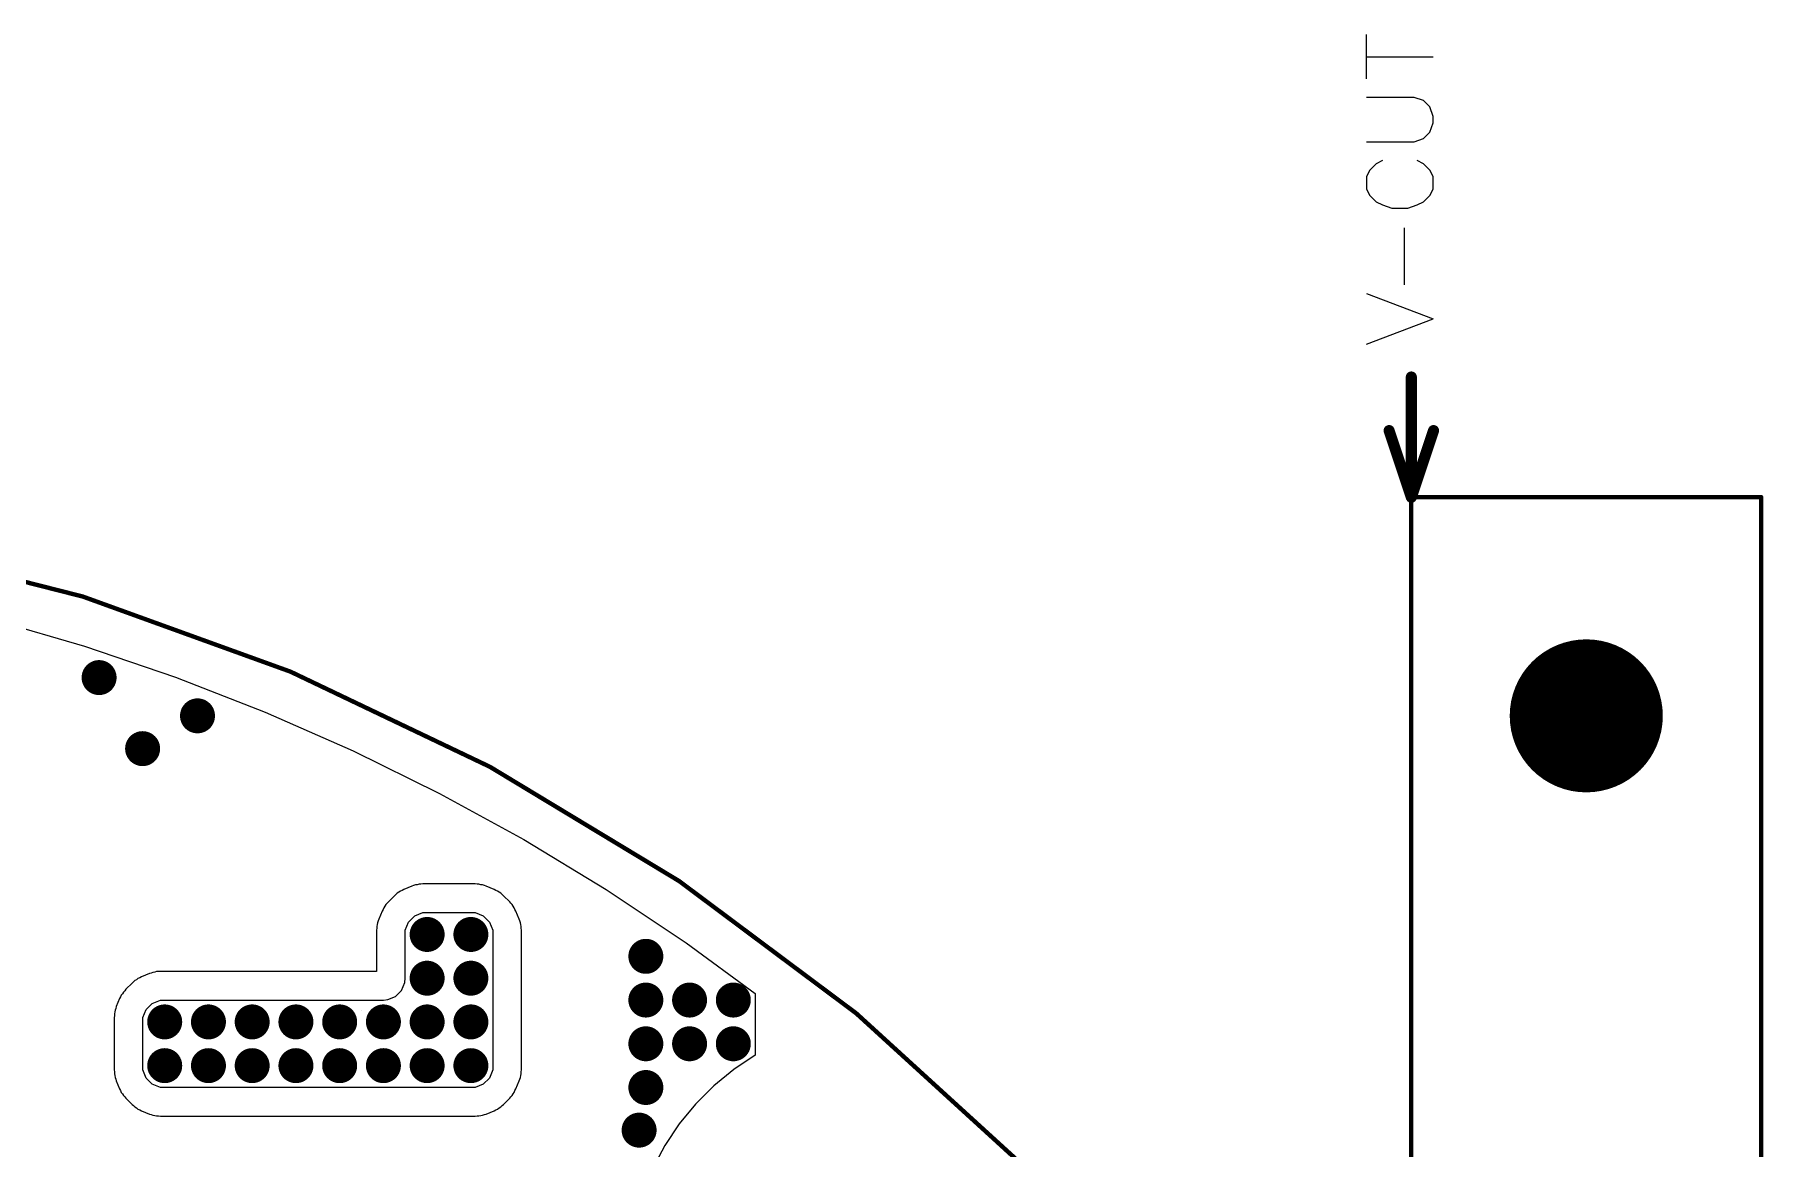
# Model space of a CAD drawing. Header units: millimetres. Extents: x 194 to 375, y 175 to 317.
# Drawn here: x 268.02 to 307.55, y 290.61 to 316.08 of the extents above; entities that cross this region are included whole.
import ezdxf

# ---------------------------------------------------------------- set-up
doc = ezdxf.new("R2010")
doc.units = ezdxf.units.MM
for name, color, linetype in [('Mechanical20', 56, 'Continuous'), ('MidLayer1', 16, 'Continuous'), ('PadHoleLayer', 156, 'Continuous'), ('ViaHoleLayer', 16, 'Continuous')]:
    doc.layers.add(name, color=color, linetype=linetype)

# ---------------------------------------------------------------- blocks, each defined once
blk = doc.blocks.new('PG_HSOF_8_1_B_55')
at = {"layer": 'PadHoleLayer'}
for points in [[(-4.2, 4.8), (-4.2, 4.8), (-4.2, 4.8), (-4.2, 4.8)], [(-3, 4.8), (-3, 4.8), (-3, 4.8), (-3, 4.8)], [(-1.8, 4.8), (-1.8, 4.8), (-1.8, 4.8), (-1.8, 4.8)], [(-0.6, 4.8), (-0.6, 4.8), (-0.6, 4.8), (-0.6, 4.8)], [(0.6, 4.8), (0.6, 4.8), (0.6, 4.8), (0.6, 4.8)], [(1.8, 4.8), (1.8, 4.8), (1.8, 4.8), (1.8, 4.8)], [(3, 4.8), (3, 4.8), (3, 4.8), (3, 4.8)], [(4.2, 4.8), (4.2, 4.8), (4.2, 4.8), (4.2, 4.8)], [(0, -2.75), (0, -2.75), (0, -2.75), (0, -2.75)]]:
    blk.add_lwpolyline(points, close=True, dxfattribs=at)

msp = doc.modelspace()

# ---------------------------------------------------------------- linework, layer by layer
at = {"layer": 'Mechanical20'}
for p, q in [((298.476, 315.066), (298.476, 316.081)), ((298.476, 315.574), (300, 315.574)), ((299.565, 314.645), (298.476, 314.645)), ((299.782, 314.572), (299.565, 314.645)), ((299.927, 314.427), (299.782, 314.572)), ((300, 314.21), (299.927, 314.427)), ((299.782, 313.702), (299.927, 313.847)), ((299.927, 313.847), (300, 314.064)), ((300, 314.064), (300, 314.21)), ((298.476, 313.629), (299.565, 313.629)), ((299.565, 313.629), (299.782, 313.702)), ((298.694, 313.128), (298.549, 312.983)), ((298.839, 313.201), (298.694, 313.128)), ((299.782, 313.128), (299.637, 313.201)), ((299.927, 312.983), (299.782, 313.128)), ((298.549, 312.983), (298.476, 312.838)), ((298.476, 312.838), (298.476, 312.548)), ((300, 312.838), (299.927, 312.983)), ((300, 312.548), (300, 312.838)), ((298.476, 312.548), (298.549, 312.403)), ((298.549, 312.403), (298.694, 312.258)), ((298.694, 312.258), (298.839, 312.185)), ((299.637, 312.185), (299.782, 312.258)), ((299.782, 312.258), (299.927, 312.403)), ((299.927, 312.403), (300, 312.548)), ((298.839, 312.185), (299.057, 312.113)), ((299.057, 312.113), (299.42, 312.113)), ((299.42, 312.113), (299.637, 312.185)), ((299.347, 310.357), (299.347, 311.663)), ((298.476, 310.161), (300, 309.58)), ((298.476, 309), (300, 309.58))]:
    msp.add_line(p, q, dxfattribs=at)
for points, const_width in [([(299.5, 307.25), (299.5, 308.25)], 0.254), ([(298.992, 307.024), (299.5, 305.5)], 0.254), ([(299.5, 305.5), (299.5, 307.25)], 0.254), ([(299.5, 305.5), (300.008, 307.024)], 0.254), ([(299.5, 206.5), (299.5, 305.5)], 0.1), ([(299.5, 305.5), (307.5, 305.5)], 0.1), ([(307.5, 206.5), (307.5, 305.5)], 0.1)]:
    msp.add_lwpolyline(points, dxfattribs=dict(at, const_width=const_width))
for points, const_width in [([(299.437, 308.25, 1), (299.564, 308.25, 1)], 0.127), ([(298.929, 307.024, 1), (299.056, 307.024, 1)], 0.127), ([(299.437, 307.25, 1), (299.564, 307.25, 1)], 0.127), ([(299.437, 307.25, 1), (299.564, 307.25, 1)], 0.127), ([(299.945, 307.024, 1), (300.072, 307.024, 1)], 0.127), ([(299.437, 305.5, 1), (299.564, 305.5, 1)], 0.127), ([(299.437, 305.5, 1), (299.564, 305.5, 1)], 0.127), ([(299.437, 305.5, 1), (299.564, 305.5, 1)], 0.127), ([(299.475, 305.5, 1), (299.525, 305.5, 1)], 0.05), ([(299.475, 305.5, 1), (299.525, 305.5, 1)], 0.05), ([(307.475, 305.5, 1), (307.525, 305.5, 1)], 0.05), ([(307.475, 305.5, 1), (307.525, 305.5, 1)], 0.05)]:
    msp.add_lwpolyline(points, format="xyb", close=True, dxfattribs=dict(at, const_width=const_width))
at = {"layer": 'Mechanical20', "const_width": 0.1}
msp.add_lwpolyline([(206.5, 273.9, -0.633005), (299.5, 278.125)], format="xyb", dxfattribs=at)
at = {"layer": 'MidLayer1'}
for p, q in [((267.051, 302.706), (269.163, 302.09)), ((269.163, 302.09), (271.246, 301.383)), ((271.246, 301.383), (273.296, 300.586)), ((273.296, 300.586), (275.31, 299.7)), ((275.31, 299.7), (277.283, 298.727)), ((277.283, 298.727), (279.212, 297.669)), ((279.212, 297.669), (281.093, 296.527)), ((276.318, 296.444), (276.287, 296.414)), ((276.355, 296.465), (276.318, 296.444)), ((276.389, 296.492), (276.355, 296.465)), ((276.429, 296.508), (276.389, 296.492)), ((276.466, 296.53), (276.429, 296.508)), ((276.65, 296.606), (276.466, 296.53)), ((276.691, 296.617), (276.65, 296.606)), ((276.731, 296.633), (276.691, 296.617)), ((276.773, 296.639), (276.731, 296.633)), ((276.815, 296.65), (276.773, 296.639)), ((276.858, 296.65), (276.815, 296.65)), ((276.901, 296.656), (276.858, 296.65)), ((278.099, 296.656), (276.901, 296.656)), ((278.142, 296.65), (278.099, 296.656)), ((278.185, 296.65), (278.142, 296.65)), ((278.227, 296.639), (278.185, 296.65)), ((278.269, 296.633), (278.227, 296.639)), ((278.309, 296.617), (278.269, 296.633)), ((278.35, 296.606), (278.309, 296.617)), ((278.534, 296.53), (278.35, 296.606)), ((278.571, 296.508), (278.534, 296.53)), ((278.611, 296.492), (278.571, 296.508)), ((278.645, 296.465), (278.611, 296.492)), ((278.682, 296.444), (278.645, 296.465)), ((278.713, 296.414), (278.682, 296.444)), ((281.093, 296.527), (282.922, 295.305)), ((275.992, 296.071), (275.97, 296.034)), ((276.008, 296.111), (275.992, 296.071)), ((276.034, 296.145), (276.008, 296.111)), ((276.056, 296.182), (276.034, 296.145)), ((276.086, 296.213), (276.056, 296.182)), ((276.113, 296.247), (276.086, 296.213)), ((276.253, 296.387), (276.113, 296.247)), ((276.287, 296.414), (276.253, 296.387)), ((278.747, 296.387), (278.713, 296.414)), ((278.887, 296.247), (278.747, 296.387)), ((278.914, 296.213), (278.887, 296.247)), ((278.944, 296.182), (278.914, 296.213)), ((278.965, 296.145), (278.944, 296.182)), ((278.992, 296.111), (278.965, 296.145)), ((279.008, 296.071), (278.992, 296.111)), ((279.03, 296.034), (279.008, 296.071)), ((275.861, 295.727), (275.85, 295.685)), ((275.85, 295.685), (275.85, 295.642)), ((275.867, 295.769), (275.861, 295.727)), ((275.883, 295.809), (275.867, 295.769)), ((275.894, 295.85), (275.883, 295.809)), ((275.97, 296.034), (275.894, 295.85)), ((276.5, 295.599), (276.576, 295.783)), ((276.576, 295.783), (276.717, 295.924)), ((276.717, 295.924), (276.901, 296)), ((276.901, 296), (277, 296)), ((277, 296), (277, 296)), ((277, 296), (278, 296)), ((278, 296), (278.099, 296)), ((278.099, 296), (278.283, 295.924)), ((278.283, 295.924), (278.424, 295.783)), ((278.424, 295.783), (278.5, 295.599)), ((279.106, 295.85), (279.03, 296.034)), ((279.117, 295.809), (279.106, 295.85)), ((279.133, 295.769), (279.117, 295.809)), ((279.139, 295.727), (279.133, 295.769)), ((279.15, 295.685), (279.139, 295.727)), ((279.15, 295.642), (279.15, 295.685)), ((275.85, 295.642), (275.844, 295.599)), ((275.844, 295.599), (275.844, 294.656)), ((276.5, 295.5), (276.5, 295.599)), ((276.5, 294.5), (276.5, 295.5)), ((278.5, 295.599), (278.5, 295.5)), ((278.5, 295.5), (278.5, 295.5)), ((278.5, 295.5), (278.5, 292.5)), ((279.156, 295.599), (279.15, 295.642)), ((279.156, 292.401), (279.156, 295.599)), ((282.922, 295.305), (284.5, 294.148)), ((270.355, 294.465), (270.318, 294.444)), ((270.389, 294.492), (270.355, 294.465)), ((270.429, 294.508), (270.389, 294.492)), ((270.466, 294.53), (270.429, 294.508)), ((270.65, 294.606), (270.466, 294.53)), ((270.691, 294.617), (270.65, 294.606)), ((270.731, 294.633), (270.691, 294.617)), ((270.773, 294.639), (270.731, 294.633)), ((270.815, 294.65), (270.773, 294.639)), ((270.858, 294.65), (270.815, 294.65)), ((270.901, 294.656), (270.858, 294.65)), ((275.844, 294.656), (270.901, 294.656)), ((276.49, 294.402), (276.5, 294.5)), ((276.5, 294.5), (276.5, 294.5)), ((269.992, 294.071), (269.97, 294.034)), ((270.008, 294.111), (269.992, 294.071)), ((270.034, 294.145), (270.008, 294.111)), ((270.056, 294.182), (270.034, 294.145)), ((270.086, 294.213), (270.056, 294.182)), ((270.113, 294.247), (270.086, 294.213)), ((270.253, 294.387), (270.113, 294.247)), ((270.287, 294.414), (270.253, 294.387)), ((270.318, 294.444), (270.287, 294.414)), ((276.098, 294.01), (276.278, 294.084)), ((276.278, 294.084), (276.416, 294.222)), ((276.416, 294.222), (276.49, 294.402)), ((284.5, 294.148), (284.5, 292.741)), ((269.861, 293.727), (269.85, 293.685)), ((269.85, 293.685), (269.85, 293.642)), ((269.867, 293.769), (269.861, 293.727)), ((269.883, 293.809), (269.867, 293.769)), ((269.894, 293.85), (269.883, 293.809)), ((269.97, 294.034), (269.894, 293.85)), ((270.5, 293.599), (270.576, 293.783)), ((270.576, 293.783), (270.717, 293.924)), ((270.717, 293.924), (270.901, 294)), ((270.901, 294), (271, 294)), ((271, 294), (271, 294)), ((271, 294), (276, 294)), ((276, 294), (276.098, 294.01)), ((269.85, 293.642), (269.844, 293.599)), ((269.844, 293.599), (269.844, 292.401)), ((270.5, 293.5), (270.5, 293.599)), ((270.5, 292.5), (270.5, 293.5)), ((270.5, 292.401), (270.5, 292.5)), ((270.5, 292.5), (270.5, 292.5)), ((278.5, 292.5), (278.5, 292.401)), ((284.5, 292.741), (284.009, 292.413)), ((284.5, 292.741), (284.5, 292.741)), ((269.844, 292.401), (269.85, 292.358)), ((269.85, 292.358), (269.85, 292.315)), ((269.85, 292.315), (269.861, 292.273)), ((269.861, 292.273), (269.867, 292.231)), ((269.867, 292.231), (269.883, 292.191)), ((269.883, 292.191), (269.894, 292.15)), ((269.894, 292.15), (269.97, 291.966)), ((270.576, 292.217), (270.5, 292.401)), ((270.717, 292.076), (270.576, 292.217)), ((278.424, 292.217), (278.283, 292.076)), ((278.5, 292.401), (278.424, 292.217)), ((279.03, 291.966), (279.106, 292.15)), ((279.106, 292.15), (279.117, 292.191)), ((279.117, 292.191), (279.133, 292.231)), ((279.133, 292.231), (279.139, 292.273)), ((279.139, 292.273), (279.15, 292.315)), ((279.15, 292.358), (279.156, 292.401)), ((279.15, 292.315), (279.15, 292.358)), ((284.009, 292.413), (283.554, 292.039)), ((269.97, 291.966), (269.992, 291.929)), ((269.992, 291.929), (270.008, 291.889)), ((270.008, 291.889), (270.034, 291.855)), ((270.034, 291.855), (270.056, 291.818)), ((270.056, 291.818), (270.086, 291.787)), ((270.086, 291.787), (270.113, 291.753)), ((270.113, 291.753), (270.253, 291.613)), ((270.901, 292), (270.717, 292.076)), ((271, 292), (270.901, 292)), ((278, 292), (271, 292)), ((278.099, 292), (278, 292)), ((278, 292), (278, 292)), ((278.283, 292.076), (278.099, 292)), ((278.747, 291.613), (278.887, 291.753)), ((278.887, 291.753), (278.914, 291.787)), ((278.914, 291.787), (278.944, 291.818)), ((278.944, 291.818), (278.965, 291.855)), ((278.965, 291.855), (278.992, 291.889)), ((278.992, 291.889), (279.008, 291.929)), ((279.008, 291.929), (279.03, 291.966)), ((283.554, 292.039), (283.137, 291.622)), ((270.253, 291.613), (270.287, 291.586)), ((270.287, 291.586), (270.318, 291.556)), ((270.318, 291.556), (270.355, 291.534)), ((270.355, 291.534), (270.389, 291.508)), ((270.389, 291.508), (270.429, 291.492)), ((270.429, 291.492), (270.466, 291.47)), ((270.466, 291.47), (270.65, 291.394)), ((270.65, 291.394), (270.691, 291.383)), ((270.691, 291.383), (270.731, 291.367)), ((270.731, 291.367), (270.773, 291.361)), ((270.773, 291.361), (270.815, 291.35)), ((270.815, 291.35), (270.858, 291.35)), ((270.858, 291.35), (270.901, 291.344)), ((270.901, 291.344), (278.099, 291.344)), ((278.099, 291.344), (278.142, 291.35)), ((278.142, 291.35), (278.185, 291.35)), ((278.185, 291.35), (278.227, 291.361)), ((278.227, 291.361), (278.269, 291.367)), ((278.269, 291.367), (278.309, 291.383)), ((278.309, 291.383), (278.35, 291.394)), ((278.35, 291.394), (278.534, 291.47)), ((278.534, 291.47), (278.571, 291.492)), ((278.571, 291.492), (278.611, 291.508)), ((278.611, 291.508), (278.645, 291.534)), ((278.645, 291.534), (278.682, 291.556)), ((278.682, 291.556), (278.713, 291.586)), ((278.713, 291.586), (278.747, 291.613)), ((283.137, 291.622), (282.763, 291.167)), ((282.763, 291.167), (282.435, 290.676)), ((282.435, 290.676), (282.158, 290.156))]:
    msp.add_line(p, q, dxfattribs=at)
for points, const_width in [([(302.625, 300.5, 1), (304.375, 300.5, 1)], 1.75), ([(269.3, 301.375, 1), (269.7, 301.375, 1)], 0.4), ([(271.55, 300.5, 1), (271.95, 300.5, 1)], 0.4), ([(270.295, 299.75, 1), (270.695, 299.75, 1)], 0.4), ([(276.8, 295.5, 1), (277.2, 295.5, 1)], 0.4), ([(277.8, 295.5, 1), (278.2, 295.5, 1)], 0.4), ([(281.8, 295, 1), (282.2, 295, 1)], 0.4), ([(276.8, 294.5, 1), (277.2, 294.5, 1)], 0.4), ([(277.8, 294.5, 1), (278.2, 294.5, 1)], 0.4), ([(281.8, 294, 1), (282.2, 294, 1)], 0.4), ([(282.8, 294, 1), (283.2, 294, 1)], 0.4), ([(283.8, 294, 1), (284.2, 294, 1)], 0.4), ([(270.8, 293.5, 1), (271.2, 293.5, 1)], 0.4), ([(271.8, 293.5, 1), (272.2, 293.5, 1)], 0.4), ([(272.8, 293.5, 1), (273.2, 293.5, 1)], 0.4), ([(273.8, 293.5, 1), (274.2, 293.5, 1)], 0.4), ([(274.8, 293.5, 1), (275.2, 293.5, 1)], 0.4), ([(275.8, 293.5, 1), (276.2, 293.5, 1)], 0.4), ([(276.8, 293.5, 1), (277.2, 293.5, 1)], 0.4), ([(277.8, 293.5, 1), (278.2, 293.5, 1)], 0.4), ([(281.8, 293, 1), (282.2, 293, 1)], 0.4), ([(282.8, 293, 1), (283.2, 293, 1)], 0.4), ([(283.8, 293, 1), (284.2, 293, 1)], 0.4), ([(270.8, 292.5, 1), (271.2, 292.5, 1)], 0.4), ([(271.8, 292.5, 1), (272.2, 292.5, 1)], 0.4), ([(272.8, 292.5, 1), (273.2, 292.5, 1)], 0.4), ([(273.8, 292.5, 1), (274.2, 292.5, 1)], 0.4), ([(274.8, 292.5, 1), (275.2, 292.5, 1)], 0.4), ([(275.8, 292.5, 1), (276.2, 292.5, 1)], 0.4), ([(276.8, 292.5, 1), (277.2, 292.5, 1)], 0.4), ([(277.8, 292.5, 1), (278.2, 292.5, 1)], 0.4), ([(281.8, 292, 1), (282.2, 292, 1)], 0.4), ([(281.646, 291.025, 1), (282.046, 291.025, 1)], 0.4)]:
    msp.add_lwpolyline(points, format="xyb", close=True, dxfattribs=dict(at, const_width=const_width))
at = {"layer": 'PadHoleLayer', "const_width": 1.75}
msp.add_lwpolyline([(302.625, 300.5, 1), (304.375, 300.5, 1)], format="xyb", close=True, dxfattribs=at)
at = {"layer": 'ViaHoleLayer', "const_width": 0.2}
for points in [[(269.4, 301.375, 1), (269.6, 301.375, 1)], [(271.65, 300.5, 1), (271.85, 300.5, 1)], [(270.395, 299.75, 1), (270.595, 299.75, 1)], [(276.9, 295.5, 1), (277.1, 295.5, 1)], [(277.9, 295.5, 1), (278.1, 295.5, 1)], [(281.9, 295, 1), (282.1, 295, 1)], [(276.9, 294.5, 1), (277.1, 294.5, 1)], [(277.9, 294.5, 1), (278.1, 294.5, 1)], [(281.9, 294, 1), (282.1, 294, 1)], [(282.9, 294, 1), (283.1, 294, 1)], [(283.9, 294, 1), (284.1, 294, 1)], [(270.9, 293.5, 1), (271.1, 293.5, 1)], [(271.9, 293.5, 1), (272.1, 293.5, 1)], [(272.9, 293.5, 1), (273.1, 293.5, 1)], [(273.9, 293.5, 1), (274.1, 293.5, 1)], [(274.9, 293.5, 1), (275.1, 293.5, 1)], [(275.9, 293.5, 1), (276.1, 293.5, 1)], [(276.9, 293.5, 1), (277.1, 293.5, 1)], [(277.9, 293.5, 1), (278.1, 293.5, 1)], [(281.9, 293, 1), (282.1, 293, 1)], [(282.9, 293, 1), (283.1, 293, 1)], [(283.9, 293, 1), (284.1, 293, 1)], [(270.9, 292.5, 1), (271.1, 292.5, 1)], [(271.9, 292.5, 1), (272.1, 292.5, 1)], [(272.9, 292.5, 1), (273.1, 292.5, 1)], [(273.9, 292.5, 1), (274.1, 292.5, 1)], [(274.9, 292.5, 1), (275.1, 292.5, 1)], [(275.9, 292.5, 1), (276.1, 292.5, 1)], [(276.9, 292.5, 1), (277.1, 292.5, 1)], [(277.9, 292.5, 1), (278.1, 292.5, 1)], [(281.9, 292, 1), (282.1, 292, 1)], [(281.746, 291.025, 1), (281.946, 291.025, 1)]]:
    msp.add_lwpolyline(points, format="xyb", close=True, dxfattribs=at)

# ---------------------------------------------------------------- block references
at = {"rotation": 180}
msp.add_blockref('PG_HSOF_8_1_B_55', (275.5, 291), dxfattribs=at)

doc.saveas('drawing.dxf')
